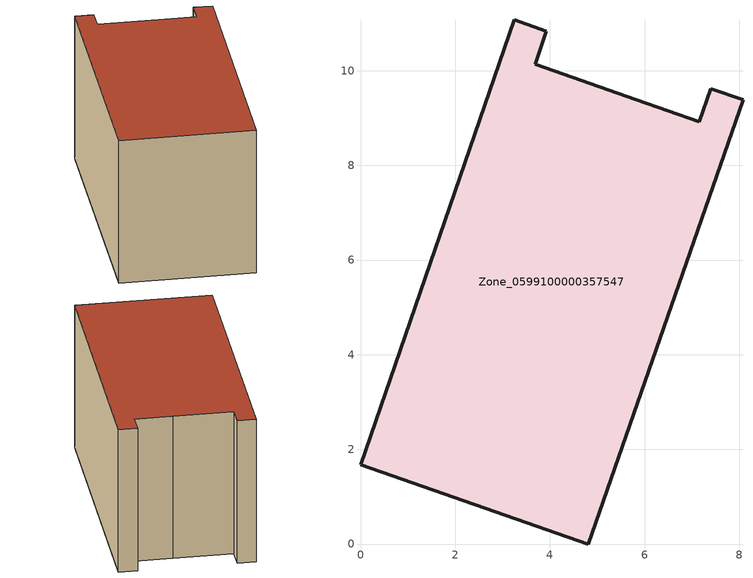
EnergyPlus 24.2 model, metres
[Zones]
Zone_0599100000357547
 floor ground (C_G): 0,1.68 3.25,11.07 3.92,10.84 3.69,10.13 5.82,9.39 7.16,8.92 7.4,9.62 8.08,9.38 4.81,0 z0
 wall outside (C_F): 3.25,11.07 0,1.68 4.81,0 8.08,9.38 7.4,9.62 7.16,8.92 5.82,9.39 3.69,10.13 3.92,10.84 3.25,11.07 z0:5.87
 roof outside (C_R): 5.82,9.39 3.69,10.13 3.92,10.84 3.25,11.07 0,1.68 4.81,0 8.08,9.38 7.4,9.62 7.16,8.92 z5.87
[BUILDING]
Pand.0599100000357547: North Axis=0; Terrain=City; Loads Convergence Tolerance Value=0.04; Temperature Convergence Tolerance Value=0.4; Solar Distribution=FullExterior; Maximum Number of Warmup Days=25; Minimum Number of Warmup Days=1
[Site:Location]
Rotterdam.The.Hague.AP_ZH_NLD Design_Conditions: Latitude=51.96; Longitude=4.45; Time Zone=1; Elevation=-4.5
[SITE:GROUNDTEMPERATURE:BUILDINGSURFACE]
18, 18, 18, 18, 18, 18, 18, 18, 18, 18, 18, 18
[MATERIAL] Thermal Absorptance=0.9; Solar Absorptance=0.7; Visible Absorptance=0.7
Name | Roughness | Thickness | Conductivity | Density | Specific Heat
G.TI.1992-2005 | MediumSmooth | 0.15 | 0.06 | 540 | 1210
F.TI.1992-2005 | Rough | 0.3 | 0.12 | 1920 | 840
R.TI.1992-2005 | MediumRough | 0.2 | 0.08 | 1500 | 1000
[CONSTRUCTION]
C_G: G.TI.1992-2005
C_F: F.TI.1992-2005
C_R: R.TI.1992-2005
[ZONE]
Zone_0599100000357547: Type=1; Multiplier=1; Ceiling Height=Autocalculate; Volume=Autocalculate; Floor Area=autocalculate; Part of Total Floor Area=Yes
[ZONEINFILTRATION:DESIGNFLOWRATE]
Infil_Zone_0599100000357547: Zone or ZoneList or Space or SpaceList=Zone_0599100000357547; Schedule=AlwaysOn; Design Flow Rate Calculation Method=Flow/Area; Flow Rate per Floor Area=0.0015; Constant Term Coefficient=1; Temperature Term Coefficient=0; Velocity Term Coefficient=0; Velocity Squared Term Coefficient=0
[HVACTEMPLATE:ZONE:IDEALLOADSAIRSYSTEM]
Zone_0599100000357547: Maximum Heating Supply Air Temperature=50; Minimum Cooling Supply Air Temperature=13; Maximum Heating Supply Air Humidity Ratio=0.0156; Minimum Cooling Supply Air Humidity Ratio=0.0077; Heating Limit=NoLimit; Cooling Limit=NoLimit; Dehumidification Control Type=ConstantSensibleHeatRatio; Cooling Sensible Heat Ratio=0.7; Dehumidification Setpoint=60; Humidification Control Type=None; Humidification Setpoint=30; Outdoor Air Method=None; Outdoor Air Flow Rate per Person=0.00944; Outdoor Air Flow Rate per Zone Floor Area=0; Outdoor Air Flow Rate per Zone=0; Demand Controlled Ventilation Type=None; Outdoor Air Economizer Type=NoEconomizer; Heat Recovery Type=None; Sensible Heat Recovery Effectiveness=0.7; Latent Heat Recovery Effectiveness=0.65
[ZONECONTROL:THERMOSTAT]
ThermostatControl_Zone_0599100000357547: Zone or ZoneList=Zone_0599100000357547; Control Type Schedule=DualSetpointControlType; Control 1=Thermostat_Zone_0599100000357547; Temperature Difference Between Cutout And Setpoint=0
[THERMOSTATSETPOINT:DUALSETPOINT]
Thermostat_Zone_0599100000357547: Heating Setpoint Temperature Schedule=HeatingSetpoint_Zone_0599100000357547; Cooling Setpoint Temperature Schedule=CoolingSetpoint_Zone_0599100000357547
[SCHEDULE:COMPACT]
HeatingSetpoint_Zone_0599100000357547: Through: 12/31, For: AllDays, Until: 24:00, 21
CoolingSetpoint_Zone_0599100000357547: Through: 12/31, For: AllDays, Until: 24:00, 24
DualSetpointControlType: Through: 12/31, For: AllDays, Until: 24:00, 4
AlwaysOn: Through: 12/31, For: AllDays, Until: 24:00, 1
